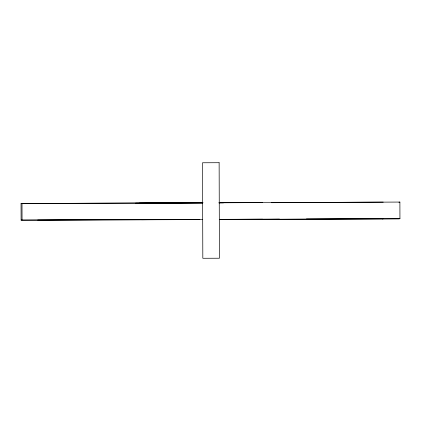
<?xml version="1.0" encoding="UTF-8"?>
<svg xmlns="http://www.w3.org/2000/svg" width="421" height="421" viewBox="0 0 421 421"><rect width="100%" height="100%" fill="white"/><g stroke="black" fill="none" stroke-linecap="round" stroke-linejoin="round"><path stroke-width="0.63" d="M199.864 219.552L21.103 220.12L21.05 203.506L202.643 202.864M21.103 220.12L202.701 219.615M37.753 220.057L126.674 219.552M141.572 219.725L175.462 219.552M262.251 202.654L262.515 202.585L219.315 202.722M278.818 202.612L383.247 202.127M262.304 219.262L262.567 219.199L220.678 219.33M279.481 219.067L220.625 219.409M398.945 202.306L399.897 202.064L399.95 218.673L398.997 218.92L220.657 219.473M382.426 218.962L383.299 218.736L306.42 218.983M219.309 219.557L399.95 218.673M202.954 202.775L37.701 203.443L66.613 203.354M135.604 203.132L202.896 202.854M219.057 202.79L399.897 202.064M21.05 203.506L66.397 203.364M139.346 203.132L202.438 202.933M218.867 202.88L223.472 202.864M271.445 202.712L331.253 202.522M142.14 219.578L150.644 219.552M22.003 203.264L22.055 219.873M219.13 162.716L202.517 162.769L202.822 258.278L219.43 258.226L219.13 162.716"/></g></svg>
